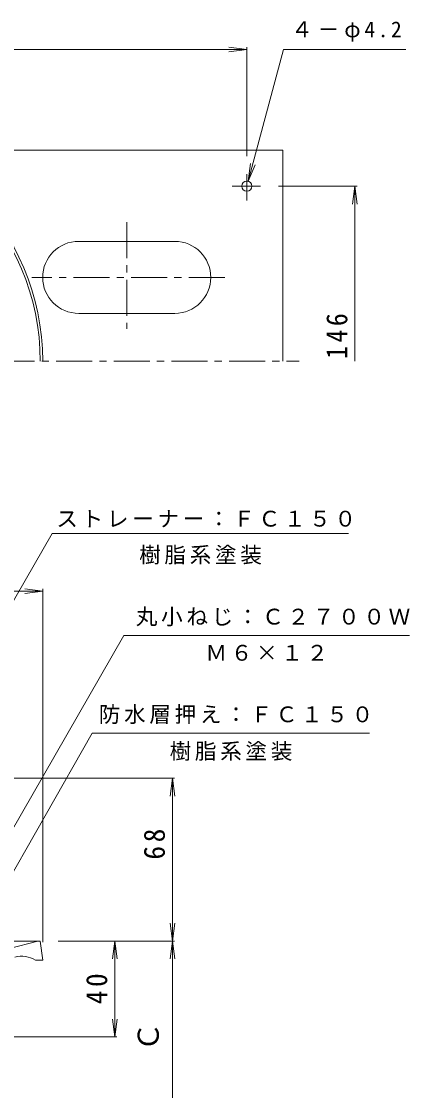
# Model space of a CAD drawing. Units: millimetres, scale not verified. Extents: x -262 to 229, y -348 to 369.
# Drawn here: x 57.5 to 219.2, y -76.8 to 368.9 of the extents above; entities that cross this region are included whole.
import ezdxf
from ezdxf.enums import TextEntityAlignment as Align

# ---------------------------------------------------------------- set-up
doc = ezdxf.new("R2010")
doc.units = ezdxf.units.MM
doc.header["$LTSCALE"] = 3
doc.linetypes.add('CHAIN1', pattern=[8, 5, -1, 1, -1])
for name, color, linetype, lineweight in [('0-0', 3, 'Continuous', 9), ('0-4', 7, 'Continuous', 9), ('0-5', 7, 'Continuous', 9), ('0-B', 2, 'Continuous', 9)]:
    doc.layers.add(name, color=color, linetype=linetype, lineweight=lineweight)
doc.styles.add('ＭＳ ゴシック', font='')
doc.styles.get('ＭＳ ゴシック').set_extended_font_data('MS Gothic')

msp = doc.modelspace()

# ---------------------------------------------------------------- linework, layer by layer
at = {"layer": '0-0', "linetype": 'CHAIN1'}
msp.add_line((-240.006, 227.204), (173.213, 227.204), dxfattribs=at)
at = {"layer": '0-0'}
for p, q in [((40.564, -14.418), (65.4, -14.418)), ((64.4, -14.418), (52.544, -17.595)), ((66.4, -22.418), (65.4, -14.418)), ((66.4, -22.418), (63.4, -22.418))]:
    msp.add_line(p, q, dxfattribs=at)
for centre, radius, start, end in [((-33.6, 227.204), 100, 0, 180), ((-33.6, 227.204), 99, 0, 180), ((57.605, -31.768), 11, 58.20979, 105.00003)]:
    msp.add_arc(centre, radius, start, end, dxfattribs=at)
at = {"layer": '0-4'}
for p, q in [((-218.6, 357.204), (151.4, 357.204)), ((151.4, 357.204), (143.964, 358.183)), ((151.4, 357.204), (143.964, 356.225)), ((151.4, 312.72), (151.4, 358.104)), ((164.536, 300.204), (197.3, 300.204)), ((196.4, 300.204), (195.421, 292.768)), ((196.4, 227.204), (196.4, 300.204)), ((196.4, 300.204), (197.379, 292.768)), ((70.379, 155.439), (193.744, 155.439)), ((-133.6, 131.439), (66.4, 131.439)), ((66.4, 131.439), (58.964, 132.418)), ((66.4, 131.439), (58.964, 130.46)), ((66.4, -14.918), (66.4, 132.339)), ((19.592, 53.439), (121.3, 53.439)), ((120.4, 53.439), (119.421, 46.003)), ((120.4, -14.418), (120.4, 53.439)), ((120.4, 53.439), (121.379, 46.003)), ((120.4, -14.418), (119.421, -6.982)), ((120.4, -14.418), (121.379, -6.982)), ((72.9, -14.418), (97.3, -14.418)), ((72.9, -14.418), (121.3, -14.418)), ((96.4, -14.418), (95.421, -21.854)), ((96.4, -54.418), (96.4, -14.418)), ((96.4, -14.418), (97.379, -21.854)), ((120.4, -14.418), (119.421, -21.854)), ((120.4, -94.418), (120.4, -14.418)), ((120.4, -14.418), (121.379, -21.854)), ((96.4, -54.418), (95.421, -46.982)), ((96.4, -54.418), (97.379, -46.982)), ((26.9, -54.418), (97.3, -54.418))]:
    msp.add_line(p, q, dxfattribs=at)
at = {"layer": '0-5'}
for p, q in [((151.944, 302.232), (152.923, 309.668)), ((151.944, 302.232), (154.814, 309.161)), ((11.489, 53.439), (70.379, 155.439)), ((31.969, -5.908), (100.157, 112.965)), ((100.157, 112.965), (219.186, 112.965)), ((39.9, -10.562), (86.988, 72.265)), ((86.988, 72.265), (202.53, 72.265))]:
    msp.add_line(p, q, dxfattribs=at)
msp.add_lwpolyline([(151.944, 302.232), (166.673, 357.204), (217.675, 357.204)], dxfattribs=at)
at = {"layer": '0-B'}
for p, q in [((13.897, 315.204), (166.4, 315.204)), ((166.4, 315.204), (166.4, 227.204)), ((151.4, 305.22), (151.4, 294.242)), ((145.274, 300.204), (157.036, 300.204)), ((121.4, 277.204), (81.4, 277.204)), ((121.4, 247.204), (81.4, 247.204))]:
    msp.add_line(p, q, dxfattribs=at)
at = {"layer": '0-B', "linetype": 'CHAIN1'}
for p, q in [((101.4, 285.219), (101.4, 240.72)), ((142.218, 262.204), (61.931, 262.204))]:
    msp.add_line(p, q, dxfattribs=at)
at = {"layer": '0-B'}
msp.add_circle((151.4, 300.204), 2.1, dxfattribs=at)
for centre, start, end in [((81.4, 262.204), 90, 270), ((121.4, 262.204), 270, 90)]:
    msp.add_arc(centre, 15, start, end, dxfattribs=at)

# ---------------------------------------------------------------- texts
at = {"layer": '0-4', "color": 2, "style": 'ＭＳ ゴシック'}
msp.add_text('Ｃ', height=8.798, rotation=90, dxfattribs=at).set_placement((117.4, -60.418), align=Align.BOTTOM_LEFT)
at = {"layer": '0-4', "color": 2, "char_height": 8.798, "attachment_point": 7, "rotation": 90, "style": 'ＭＳ ゴシック'}
for s, insert in [('\\T1.27;\\W0.9;146', (193.4, 228.188)), ('\\T1.27;\\W0.95;68', (117.4, 19.51)), ('\\T1.27;\\W0.95;40', (93.4, -40.793))]:
    msp.add_mtext(s, dxfattribs=dict(at, insert=insert))
at = {"layer": '0-5', "char_height": 6.598, "attachment_point": 7, "style": 'ＭＳ ゴシック'}
for s, insert in [('\\T1.23;４－φ4.2', (169.846, 360.49)), ('\\T1.17;ストレーナー：ＦＣ１５０', (72.072, 157.971)), ('\\T1.17;樹脂系塗装', (106.562, 142.501)), ('\\T1.17;丸小ねじ：Ｃ２７００Ｗ', (105.169, 116.747)), ('\\T1.17;Ｍ６×１２', (134.172, 102.308)), ('\\T1.17;防水層押え：ＦＣ１５０', (89.755, 76.034)), ('\\T1.17;樹脂系塗装', (119.259, 60.671))]:
    msp.add_mtext(s, dxfattribs=dict(at, insert=insert))

doc.saveas('drawing.dxf')
